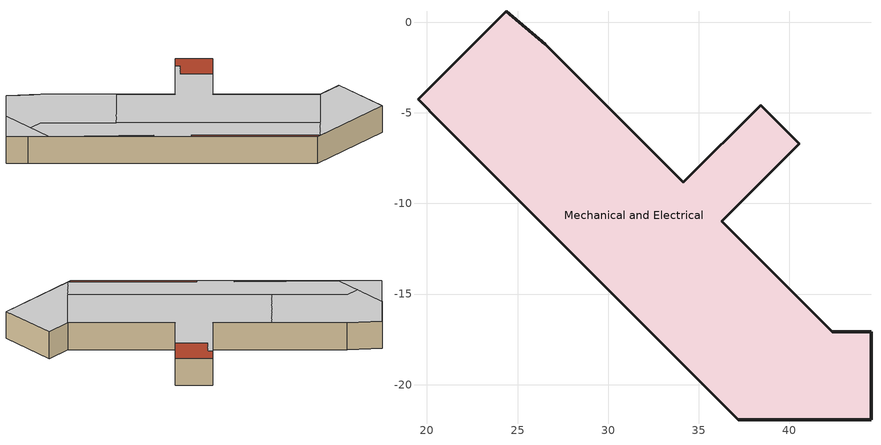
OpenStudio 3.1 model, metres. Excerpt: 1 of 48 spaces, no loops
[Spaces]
Mechanical and Electrical
 floor ground: 37.19,-21.95 19.51,-4.27 24.38,0.61 26.52,-1.22 34.14,-8.84 38.4,-4.57 40.54,-6.71 36.27,-10.97 42.37,-17.07 44.5,-17.07 44.5,-21.95 z0
 wall outside: 38.4,-4.57 34.14,-8.84 26.52,-1.22 24.38,0.61 19.51,-4.27 20.73,-5.49 37.19,-21.95 44.5,-21.95 44.5,-17.07 42.37,-17.07 36.27,-10.97 40.54,-6.71 38.4,-4.57 z0:2.44
 ceiling to 1-L-Dwelling: 21.95,-6.71 21.95,-1.83 19.51,-4.27 z2.44
 ceiling to 1-L-Entrance: 27.43,-8.84 30.78,-5.49 26.52,-1.22 24.38,0.61 21.95,-1.83 21.95,-4.57 23.16,-4.57 z2.44
 ceiling to 1-M-Living R: 39.01,-20.42 42.37,-17.07 36.27,-10.97 38.71,-8.53 36.88,-6.71 37.8,-5.79 37.49,-5.49 34.14,-8.84 30.78,-5.49 27.43,-8.84 z2.44
 ceiling to 1-R-Entrance: 44.5,-21.95 44.5,-17.07 42.37,-17.07 37.49,-21.95 z2.44
 ceiling to 1-M-Study area: 37.49,-21.95 39.01,-20.42 23.16,-4.57 21.95,-4.57 21.95,-6.71 28.04,-12.5 27.89,-12.65 30.02,-14.78 30.18,-14.63 z2.44
 roof outside: 37.49,-21.95 30.18,-14.63 30.02,-14.78 37.19,-21.95 z2.44; 38.71,-8.53 40.54,-6.71 38.4,-4.57 37.49,-5.49 37.8,-5.79 36.88,-6.71 z2.44; 27.89,-12.65 28.04,-12.5 21.95,-6.71 z2.44
[Schedule:Ruleset]
Name | Default Day Schedule | Summer Design Day Schedule | Winter Design Day Schedule
Office Bldg Light | Office Bldg Light Default Schedule | Office Bldg Light Summer Design Day | Office Bldg Light Winter Design Day
Office Bldg Equip | Office Bldg Equip Default Schedule | Office Bldg Equip Summer Design Day | Office Bldg Equip Winter Design Day
Office Infil Quarter On | Office Infil Quarter On Default Schedule | Office Infil Quarter On Summer Design Day | Office Infil Quarter On Winter Design Day
Z - Mech/Laundry Room OccupancynLighting Schedule | Schedule Day 17
Z - Mech/Laundry Room Plug Load Schedule | Schedule Day 20
Z - Mech/Laundry Room Water Usage Schedule | Schedule Day 24
Z - Middle Portion Occ/Light Schedule | Schedule Day 51
Z - Middle Portion Plug Load Schedule | Schedule Day 53
[Schedule:Day]
Office Bldg Light Default Schedule: 5, 0, 0.05, 7, 0, 0.1, 8, 0, 0.3, 17, 0, 0.9, 18, 0, 0.7, 20, 0, 0.5, 22, 0, 0.3, 23, 0, 0.1, 24, 0, 0.05
Office Bldg Light Summer Design Day; Office Bldg Equip Summer Design Day; Office Infil Quarter On Rule 1 Day Schedule: 24, 0, 1
Office Bldg Light Winter Design Day; Office Bldg Equip Winter Design Day: 24, 0, 0
Office Bldg Light Rule 1 Day Schedule; Schedule Day 22: 24, 0, 0.05
Office Bldg Light Rule 2 Day Schedule: 6, 0, 0.05, 8, 0, 0.1, 14, 0, 0.5, 17, 0, 0.15, 24, 0, 0.05
Office Bldg Equip Default Schedule: 8, 0, 0.4, 12, 0, 0.9, 13, 0, 0.8, 17, 0, 0.9, 18, 0, 0.8, 20, 0, 0.6, 22, 0, 0.5, 24, 0, 0.4
Office Bldg Equip Rule 1 Day Schedule: 24, 0, 0.3
Office Bldg Equip Rule 2 Day Schedule: 6, 0, 0.3, 8, 0, 0.4, 14, 0, 0.5, 17, 0, 0.35, 24, 0, 0.3
Office Infil Quarter On Default Schedule; Office Infil Quarter On Summer Design Day: 6, 0, 1, 22, 0, 0.25, 24, 0, 1
Office Infil Quarter On Winter Design Day; Office Infil Quarter On Rule 2 Day Schedule: 6, 0, 1, 18, 0, 0.25, 24, 0, 1
Schedule Day 17: 4, 0, 0, 22, 0, 0.5, 24, 0, 0
Schedule Day 18: 8, 0, 0.05, 10, 0, 0.44, 11, 0, 0.3, 14, 0, 0.38, 16, 0, 0.3, 20, 0, 0.43, 21, 0, 0.39, 24, 0, 0.05
Schedule Day 19: 6, 0, 0, 22, 0, 0.08, 24, 0, 0
Schedule Day 20: 8, 0, 0.02, 19, 0, 0.32, 24, 0, 0.02
Schedule Day 21: 8, 0, 0, 16, 0, 0.27, 20, 0, 0.6, 24, 0, 0
Schedule Day 23: 8, 0, 0.05, 12, 0, 0.4, 24, 0, 0.05
Schedule Day 24: 6, 0, 0, 22, 0, 0.5, 24, 0, 0
Schedule Day 25: 6, 0, 0, 22, 0, 0.57, 24, 0, 0
Schedule Day 26: 6, 0, 0, 22, 0, 0.37, 24, 0, 0
Schedule Day 28: 8, 0, 0.01, 12, 0, 0.1, 20, 0, 0.22, 24, 0, 0.01
Schedule Day 29: 12, 0, 0.01, 20, 0, 0.03, 24, 0, 0
Schedule Day 31: 6, 0, 0, 22, 0, 0.1, 24, 0, 0
Schedule Day 51: 6, 0, 0.1, 18, 0, 1, 24, 0, 0.5
Schedule Day 52: 6, 0, 0, 18, 0, 0.67, 24, 0, 0
Schedule Day 53: 8, 0, 0.06, 17, 0, 0.8, 20, 0, 0.4, 24, 0, 0.06
Schedule Day 54: 8, 0, 0.06, 21, 0, 0.13, 24, 0, 0.06
Schedule Day 55: 24, 0, 0.013
Schedule Day 58: 6, 0, 0, 18, 0, 0.6, 24, 0, 0
[Schedule:Rule]
Name | Schedule Ruleset | Rule Order | Day Schedule | Apply Sunday | Apply Monday | Apply Tuesday | Apply Wednesday | Apply Thursday | Apply Friday | Apply Saturday | Date Specification Type | Start Month | Start Day | End Month | End Day
Office Bldg Light Rule 1 | Office Bldg Light | 0 | Office Bldg Light Rule 1 Day Schedule | Yes | No | No | No | No | No | No | DateRange | 1 | 1 | 12 | 31
Office Bldg Light Rule 2 | Office Bldg Light | 1 | Office Bldg Light Rule 2 Day Schedule | No | No | No | No | No | No | Yes | DateRange | 1 | 1 | 12 | 31
Office Bldg Equip Rule 1 | Office Bldg Equip | 0 | Office Bldg Equip Rule 1 Day Schedule | Yes | No | No | No | No | No | No | DateRange | 1 | 1 | 12 | 31
Office Bldg Equip Rule 2 | Office Bldg Equip | 1 | Office Bldg Equip Rule 2 Day Schedule | No | No | No | No | No | No | Yes | DateRange | 1 | 1 | 12 | 31
Office Infil Quarter On Rule 1 | Office Infil Quarter On | 0 | Office Infil Quarter On Rule 1 Day Schedule | Yes | No | No | No | No | No | No | DateRange | 1 | 1 | 12 | 31
Office Infil Quarter On Rule 2 | Office Infil Quarter On | 1 | Office Infil Quarter On Rule 2 Day Schedule | No | No | No | No | No | No | Yes | DateRange | 1 | 1 | 12 | 31
Laundry Room In Session Weekend Occupancy | Z - Mech/Laundry Room OccupancynLighting Schedule | 1 | Schedule Day 18 | Yes |  |  |  |  |  | Yes
Laundry Room Occupancy Summer Break | Z - Mech/Laundry Room OccupancynLighting Schedule | 0 | Schedule Day 19 | Yes | Yes | Yes | Yes | Yes | Yes | Yes | DateRange | 5 | 12 | 8 | 19
Mech/Laundry Plug Load In-session Weekend | Z - Mech/Laundry Room Plug Load Schedule | 2 | Schedule Day 21 | Yes |  |  |  |  |  | Yes
Mech/Laundry Plug Load Summer Break Week | Z - Mech/Laundry Room Plug Load Schedule | 1 | Schedule Day 22 |  | Yes | Yes | Yes | Yes | Yes |  | DateRange | 5 | 12 | 8 | 19
Mech/Laundry Plug Load Summer Break Weekend | Z - Mech/Laundry Room Plug Load Schedule | 0 | Schedule Day 23 | Yes |  |  |  |  |  | Yes | DateRange | 5 | 12 | 8 | 19
Mech/Laundry Room Water Usage In-Sesh Weekend | Z - Mech/Laundry Room Water Usage Schedule | 1 | Schedule Day 25 | Yes |  |  |  |  |  | Yes
Mech/Laundry Room Water Usage Summer Break | Z - Mech/Laundry Room Water Usage Schedule | 0 | Schedule Day 26 | Yes | Yes | Yes | Yes | Yes | Yes | Yes | DateRange | 5 | 12 | 8 | 19
Summer Break | Z - Middle Portion Occ/Light Schedule | 1 | Schedule Day 52 | Yes | Yes | Yes | Yes | Yes | Yes | Yes | DateRange | 5 | 12 | 8 | 12
Middle Portion Plug Load Weekend | Z - Middle Portion Plug Load Schedule | 1 | Schedule Day 54
Middle Portion Plug Load Summer | Z - Middle Portion Plug Load Schedule | 0 | Schedule Day 55 | Yes | Yes | Yes | Yes | Yes | Yes | Yes | DateRange | 5 | 12 | 8 | 19
Winter Break | Z - Middle Portion Occ/Light Schedule | 0 | Schedule Day 58 | Yes | Yes | Yes | Yes | Yes | Yes | Yes | DateRange | 12 | 24 | 1 | 7
